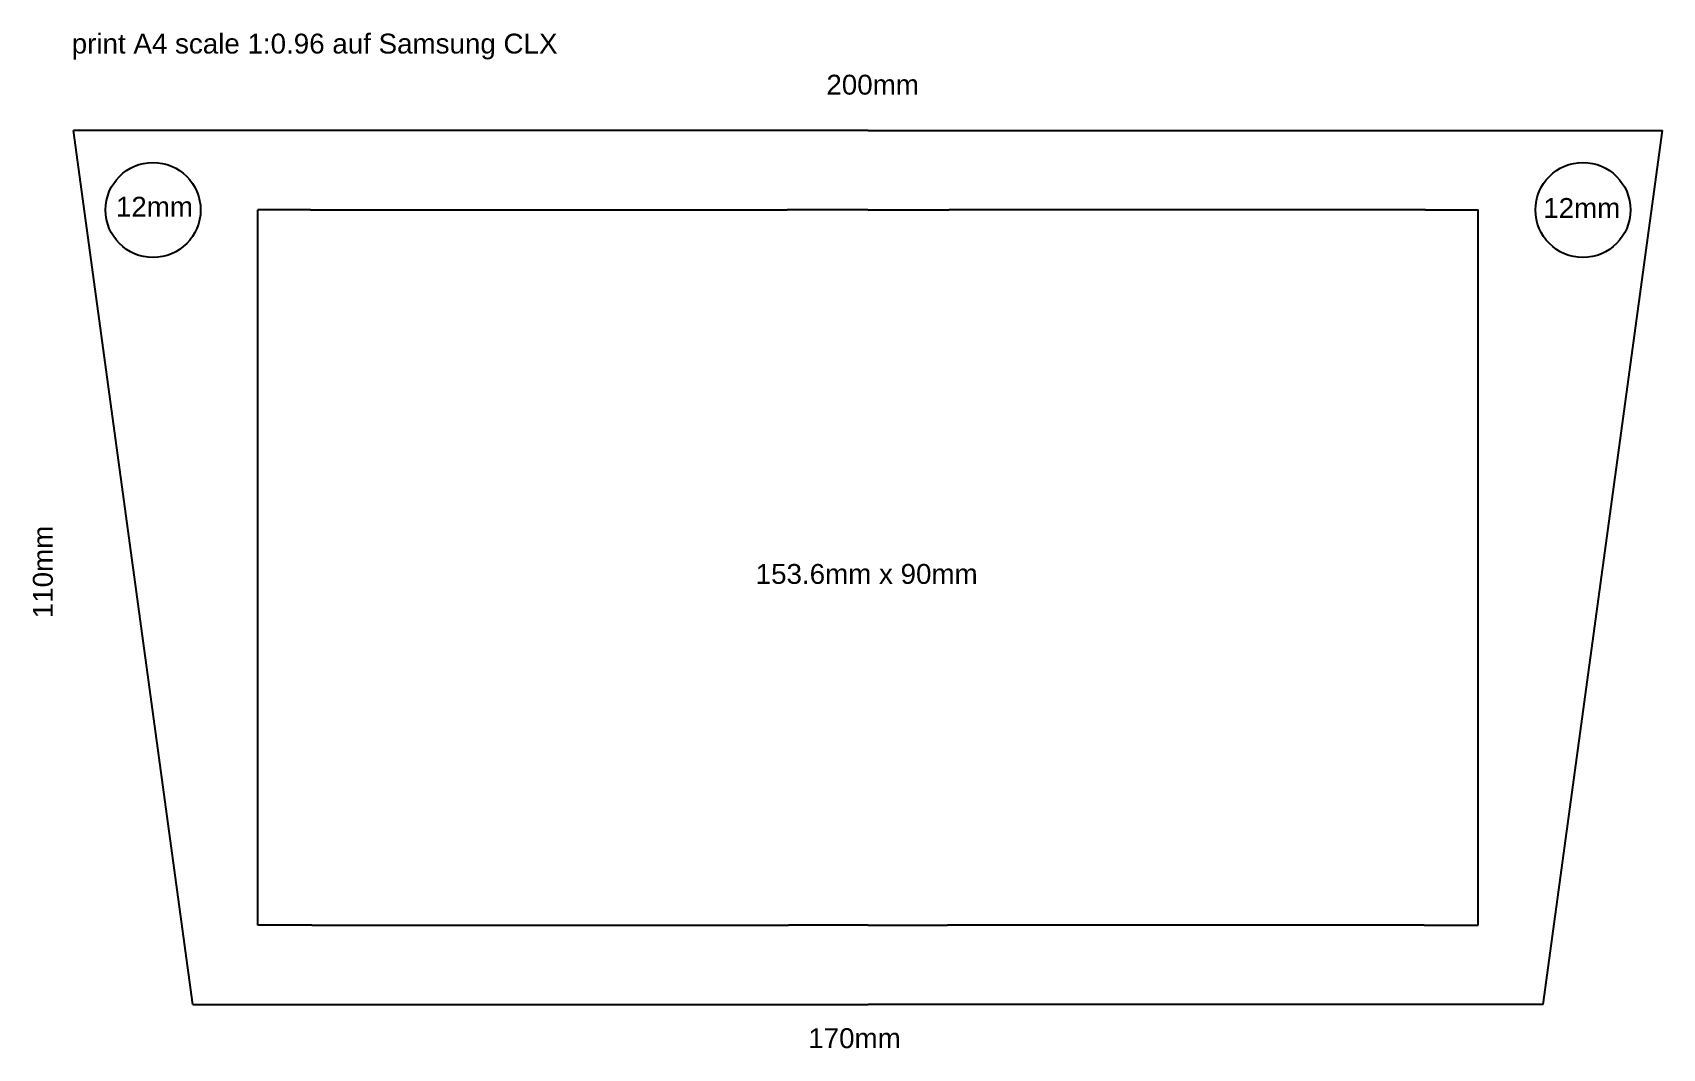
# Model space of a CAD drawing. Header units: millimetres. Extents: x 11 to 216, y 2 to 130.
import ezdxf

# ---------------------------------------------------------------- set-up
doc = ezdxf.new("R2010")
doc.units = ezdxf.units.MM
doc.styles.get("Standard").update_dxf_attribs({"font": 'arial.ttf'})

msp = doc.modelspace()

# ---------------------------------------------------------------- linework, layer by layer
for p, q in [((26.32, 117.52), (16.14, 117.52)), ((31.14, 7.52), (16.14, 117.52)), ((36.14, 117.52), (26.14, 117.52)), ((46.32, 117.52), (36.14, 117.52)), ((56.14, 117.52), (46.14, 117.52)), ((66.32, 117.52), (56.14, 117.52)), ((76.14, 117.52), (66.14, 117.52)), ((86.32, 117.52), (76.14, 117.52)), ((96.14, 117.52), (86.14, 117.52)), ((106.32, 117.52), (96.14, 117.52)), ((116.14, 117.52), (106.14, 117.52)), ((116.14, 117.52), (126.14, 117.52)), ((125.97, 117.52), (136.14, 117.52)), ((136.14, 117.52), (146.14, 117.52)), ((145.97, 117.52), (156.14, 117.52)), ((156.14, 117.52), (166.14, 117.52)), ((165.97, 117.52), (176.14, 117.52)), ((176.14, 117.52), (186.14, 117.52)), ((185.97, 117.52), (196.14, 117.52)), ((196.14, 117.52), (206.14, 117.52)), ((201.14, 7.52), (216.14, 117.52)), ((205.97, 117.52), (216.14, 117.52)), ((39.95, 107.52), (39.34, 107.52)), ((39.34, 97.52), (39.34, 107.52)), ((45.95, 107.52), (39.95, 107.52)), ((45.95, 107.52), (55.95, 107.52)), ((55.95, 107.52), (65.95, 107.52)), ((65.95, 107.52), (75.95, 107.52)), ((75.95, 107.52), (85.95, 107.52)), ((85.95, 107.52), (95.95, 107.52)), ((95.95, 107.52), (105.95, 107.52)), ((116.12, 107.52), (105.95, 107.52)), ((116.17, 107.52), (126.34, 107.52)), ((136.34, 107.52), (126.34, 107.52)), ((146.34, 107.52), (136.34, 107.52)), ((156.34, 107.52), (146.34, 107.52)), ((166.34, 107.52), (156.34, 107.52)), ((176.34, 107.52), (166.34, 107.52)), ((186.34, 107.52), (176.34, 107.52)), ((186.34, 107.52), (192.34, 107.52)), ((192.34, 107.52), (192.95, 107.52)), ((192.95, 97.52), (192.95, 107.52)), ((39.34, 87.52), (39.34, 97.52)), ((192.95, 87.52), (192.95, 97.52)), ((39.34, 77.52), (39.34, 87.52)), ((192.95, 77.52), (192.95, 87.52)), ((39.34, 67.52), (39.34, 77.52)), ((192.95, 67.52), (192.95, 77.52)), ((39.34, 57.52), (39.34, 67.52)), ((192.95, 57.52), (192.95, 67.52)), ((39.34, 47.52), (39.34, 57.52)), ((192.95, 47.52), (192.95, 57.52)), ((39.34, 37.52), (39.34, 47.52)), ((192.95, 37.52), (192.95, 47.52)), ((39.34, 27.52), (39.34, 37.52)), ((192.95, 27.52), (192.95, 37.52)), ((39.34, 17.52), (39.34, 27.52)), ((192.95, 17.52), (192.95, 27.52)), ((40.14, 17.52), (39.34, 17.52)), ((46.14, 17.52), (40.14, 17.52)), ((46.14, 17.52), (56.14, 17.52)), ((56.14, 17.52), (66.14, 17.52)), ((66.14, 17.52), (76.14, 17.52)), ((76.14, 17.52), (86.14, 17.52)), ((86.14, 17.52), (96.14, 17.52)), ((96.14, 17.52), (106.14, 17.52)), ((116.14, 17.52), (106.14, 17.52)), ((116.14, 17.52), (126.14, 17.52)), ((136.14, 17.52), (126.14, 17.52)), ((146.14, 17.52), (136.14, 17.52)), ((156.14, 17.52), (146.14, 17.52)), ((166.14, 17.52), (156.14, 17.52)), ((176.14, 17.52), (166.14, 17.52)), ((186.14, 17.52), (176.14, 17.52)), ((186.14, 17.52), (192.14, 17.52)), ((192.14, 17.52), (192.95, 17.52)), ((31.14, 7.52), (41.14, 7.52)), ((41.14, 7.52), (51.14, 7.52)), ((51.14, 7.52), (61.14, 7.52)), ((61.14, 7.52), (71.14, 7.52)), ((71.14, 7.52), (81.14, 7.52)), ((81.14, 7.52), (91.14, 7.52)), ((91.14, 7.52), (101.14, 7.52)), ((101.14, 7.52), (111.14, 7.52)), ((111.14, 7.52), (116.14, 7.52)), ((121.14, 7.52), (116.14, 7.52)), ((131.14, 7.52), (121.14, 7.52)), ((141.14, 7.52), (131.14, 7.52)), ((151.14, 7.52), (141.14, 7.52)), ((161.14, 7.52), (151.14, 7.52)), ((171.14, 7.52), (161.14, 7.52)), ((181.14, 7.52), (171.14, 7.52)), ((191.14, 7.52), (181.14, 7.52)), ((201.14, 7.52), (191.14, 7.52))]:
    msp.add_line(p, q)
for centre in [(26.14, 107.52), (206.14, 107.52)]:
    msp.add_circle(centre, 5.98)

# ---------------------------------------------------------------- texts
for s, p in [('print A4 scale 1:0.96 auf Samsung CLX', (15.9, 127.21)), ('200mm', (110.9, 122.04)), ('12mm', (21.46, 106.68)), ('12mm', (201.14, 106.52)), ('153.6mm x 90mm', (102, 60.47)), ('170mm', (108.62, 2.04))]:
    msp.add_text(s, height=2.5).set_placement(p)
msp.add_text('110mm', height=2.5, rotation=90).set_placement((13.51, 56.14))

doc.saveas('drawing.dxf')
